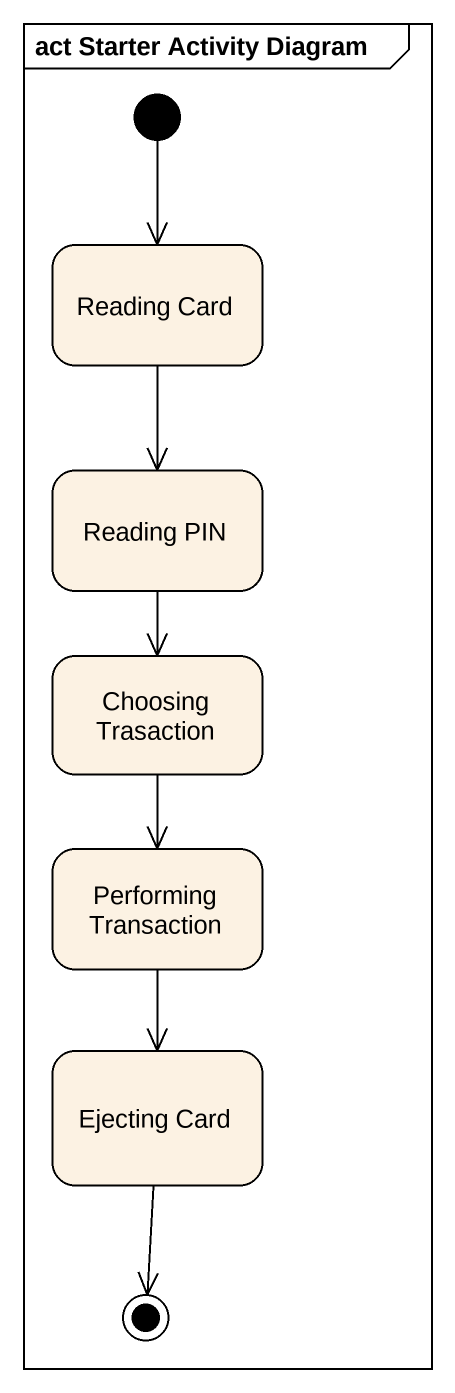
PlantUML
@startuml
mainframe act Starter Activity Diagram
hide empty description
state "Reading Card" as Reading_Card
state "Reading PIN" as Reading_PIN
state "Choosing Trasaction" as Choosing_Trasaction
state "Performing Transaction" as Performing_Transaction
state "Ejecting Card" as Ejecting_Card
[*] --> Reading_Card
Reading_Card --> Reading_PIN
Reading_PIN --> Choosing_Trasaction
Choosing_Trasaction --> Performing_Transaction
Performing_Transaction --> Ejecting_Card
Ejecting_Card --> [*]
@enduml
